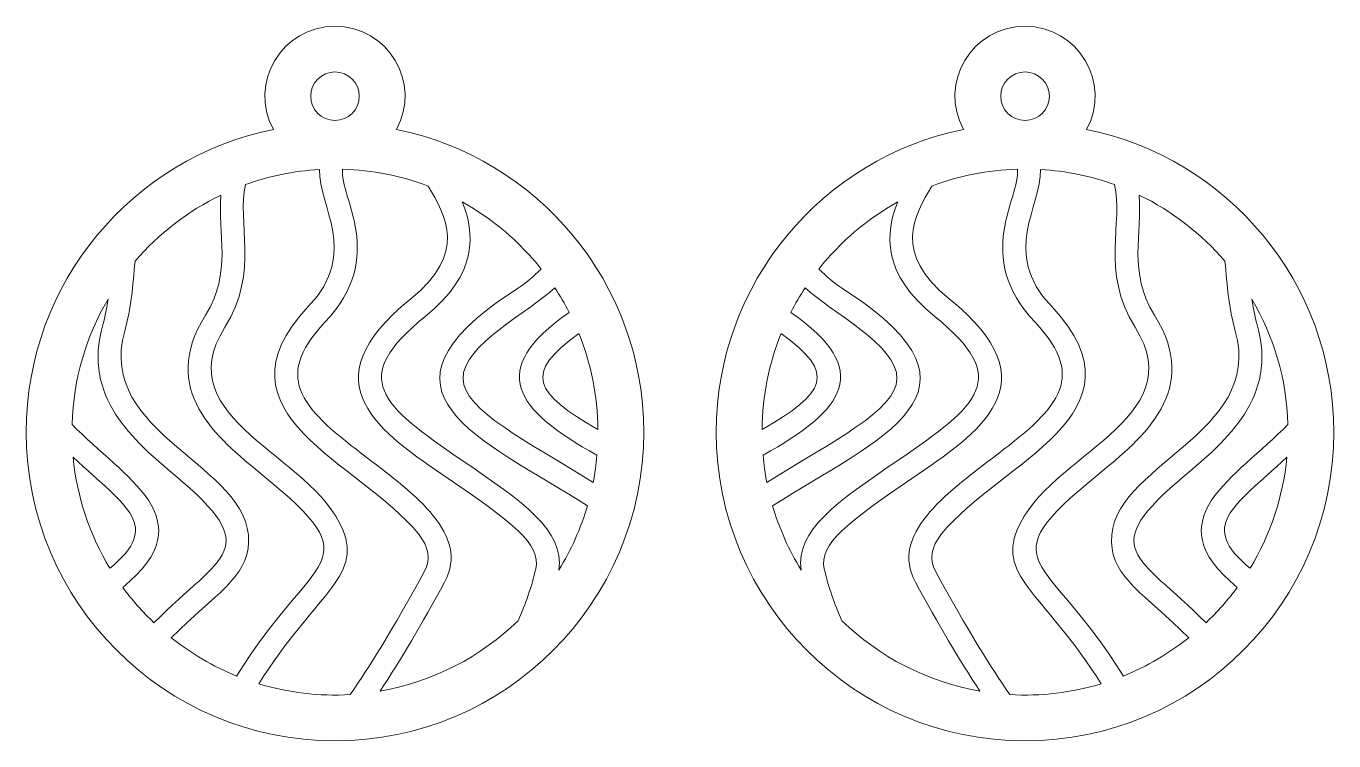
# Model space of a CAD drawing. Header units: inches. Extents: x 30 to 258, y 9 to 135.
import ezdxf

# ---------------------------------------------------------------- set-up
doc = ezdxf.new("R2010")
doc.units = ezdxf.units.IN
doc.header["$MEASUREMENT"] = 0
doc.layers.add('_U+0421_U+043B_U+043E_U+0439 1', color=7, linetype='Continuous')

msp = doc.modelspace()

# ---------------------------------------------------------------- linework, layer by layer
at = {"layer": '_U+0421_U+043B_U+043E_U+0439 1', "color": 1, "lineweight": 9, "true_color": 0xff0000}
for points, knots in [([(94.42, 116.44), (98.82, 124.57), (92.9, 134.51), (83.64, 134.51), (74.39, 134.51), (68.45, 124.59), (72.86, 116.44), (48.22, 111.43), (29.62, 89.6), (29.62, 63.51), (29.62, 33.72), (53.85, 9.49), (83.64, 9.49), (113.42, 9.49), (137.66, 33.72), (137.66, 63.51), (137.66, 89.6), (119.06, 111.43), (94.42, 116.44)], [0, 0, 0, 0, 1, 1, 1, 2, 2, 2, 3, 3, 3, 4, 4, 4, 5, 5, 5, 6, 6, 6, 6]), ([(150.34, 63.51), (150.34, 33.72), (174.58, 9.49), (204.36, 9.49), (234.15, 9.49), (258.38, 33.72), (258.38, 63.51), (258.38, 89.6), (239.78, 111.43), (215.14, 116.44), (219.55, 124.59), (213.61, 134.51), (204.36, 134.51), (195.1, 134.51), (189.18, 124.57), (193.58, 116.44), (168.94, 111.43), (150.34, 89.6), (150.34, 63.51)], [0, 0, 0, 0, 1, 1, 1, 2, 2, 2, 3, 3, 3, 4, 4, 4, 5, 5, 5, 6, 6, 6, 6]), ([(83.64, 126.51), (85.99, 126.51), (87.89, 124.61), (87.89, 122.26), (87.89, 119.91), (85.99, 118.01), (83.64, 118.01), (81.29, 118.01), (79.39, 119.91), (79.39, 122.26), (79.39, 124.61), (81.29, 126.51), (83.64, 126.51)], [0, 0, 0, 0, 1, 1, 1, 2, 2, 2, 3, 3, 3, 4, 4, 4, 4]), ([(208.62, 122.26), (208.62, 119.91), (206.71, 118.01), (204.36, 118.01), (202.01, 118.01), (200.11, 119.91), (200.11, 122.26), (200.11, 124.61), (202.01, 126.51), (204.36, 126.51), (206.71, 126.51), (208.62, 124.61), (208.62, 122.26)], [0, 0, 0, 0, 1, 1, 1, 2, 2, 2, 3, 3, 3, 4, 4, 4, 4]), ([(70.3, 19.46), (80.01, 34.88), (88.42, 38.11), (85.01, 46.4), (79.55, 59.68), (54.2, 65.61), (64.39, 81.84), (70.54, 91.64), (66.36, 100.3), (68.01, 106.79), (72.08, 108.27), (76.42, 109.18), (80.94, 109.44), (80.66, 102.88), (88.08, 95.12), (78.98, 85.45), (61.26, 66.64), (88.18, 58.17), (98.24, 45.69), (100.07, 43.42), (100.43, 41.23), (99.32, 39.18), (93.82, 29.09), (89.44, 22.13), (86.32, 17.57), (80.81, 17.25), (75.46, 17.9), (70.3, 19.46)], [0, 0, 0, 0, 1, 1, 1, 2, 2, 2, 3, 3, 3, 4, 4, 4, 5, 5, 5, 6, 6, 6, 7, 7, 7, 8, 8, 8, 9, 9, 9, 9]), ([(118.77, 39.56), (118.05, 36.48), (117.01, 33.45), (115.66, 30.5), (109.17, 24.2), (100.83, 19.8), (91.54, 18.18), (95.06, 23.55), (98.84, 29.93), (102.83, 37.27), (107.33, 45.55), (97.5, 52.71), (89.35, 58.94), (78.3, 67.37), (72.35, 72.57), (81.89, 82.71), (92.83, 94.33), (84.44, 104.49), (84.96, 109.49), (90.22, 109.34), (95.26, 108.31), (99.94, 106.54), (103.06, 101.29), (106.81, 94.77), (96.92, 86.82), (78.48, 72), (91.69, 63.4), (103.47, 55.36), (114.61, 47.76), (119.78, 43.88), (118.77, 39.56)], [0, 0, 0, 0, 1, 1, 1, 2, 2, 2, 3, 3, 3, 4, 4, 4, 5, 5, 5, 6, 6, 6, 7, 7, 7, 8, 8, 8, 9, 9, 9, 10, 10, 10, 10]), ([(184.53, 55.36), (196.31, 63.4), (209.52, 72), (191.08, 86.82), (181.19, 94.77), (184.94, 101.29), (188.06, 106.54), (192.74, 108.31), (197.78, 109.35), (203.04, 109.49), (203.56, 104.49), (195.17, 94.33), (206.11, 82.71), (215.65, 72.57), (209.7, 67.37), (198.65, 58.94), (190.49, 52.71), (180.66, 45.55), (185.17, 37.27), (189.16, 29.93), (192.94, 23.55), (196.46, 18.18), (187.17, 19.8), (178.83, 24.2), (172.34, 30.5), (170.99, 33.45), (169.95, 36.49), (169.23, 39.56), (168.22, 43.88), (173.39, 47.76), (184.53, 55.36)], [0, 0, 0, 0, 1, 1, 1, 2, 2, 2, 3, 3, 3, 4, 4, 4, 5, 5, 5, 6, 6, 6, 7, 7, 7, 8, 8, 8, 9, 9, 9, 10, 10, 10, 10]), ([(201.68, 17.57), (198.56, 22.13), (194.18, 29.09), (188.68, 39.18), (187.57, 41.23), (187.93, 43.42), (189.76, 45.69), (199.82, 58.17), (226.74, 66.64), (209.02, 85.45), (199.92, 95.12), (207.34, 102.88), (207.06, 109.44), (211.58, 109.18), (215.92, 108.27), (219.99, 106.79), (221.65, 100.3), (217.46, 91.64), (223.61, 81.84), (233.8, 65.61), (208.45, 59.68), (202.99, 46.4), (199.58, 38.11), (207.99, 34.88), (217.7, 19.46), (212.54, 17.9), (207.19, 17.25), (201.68, 17.57)], [0, 0, 0, 0, 1, 1, 1, 2, 2, 2, 3, 3, 3, 4, 4, 4, 5, 5, 5, 6, 6, 6, 7, 7, 7, 8, 8, 8, 9, 9, 9, 9]), ([(55, 27.53), (62.76, 35.22), (68.32, 38), (68.53, 44.27), (68.97, 57.74), (41.68, 62.99), (46.87, 81.17), (48.01, 85.14), (48.26, 89.17), (48.67, 93.38), (52.8, 98.2), (57.9, 102.17), (63.67, 104.97), (63.11, 98.28), (65.69, 91.45), (61, 83.96), (52.78, 70.86), (62.83, 62.64), (70.9, 56.04), (90.59, 39.95), (79.86, 42.74), (66.44, 20.83), (62.29, 22.51), (58.45, 24.78), (55, 27.53)], [0, 0, 0, 0, 1, 1, 1, 2, 2, 2, 3, 3, 3, 4, 4, 4, 5, 5, 5, 6, 6, 6, 7, 7, 7, 8, 8, 8, 8]), ([(122.8, 39.37), (123.8, 46.3), (116.67, 51.19), (105.73, 58.66), (91.75, 68.2), (85.94, 72.86), (99.43, 83.7), (108.77, 91.21), (108.11, 98.43), (105.89, 103.77), (111.24, 100.81), (115.93, 96.8), (119.71, 92.03), (118.43, 90.72), (116.81, 89.41), (114.83, 88.12), (87.77, 70.51), (109, 62.51), (127.81, 50.61), (126.64, 46.61), (124.94, 42.84), (122.8, 39.37)], [0, 0, 0, 0, 1, 1, 1, 2, 2, 2, 3, 3, 3, 4, 4, 4, 5, 5, 5, 6, 6, 6, 7, 7, 7, 7]), ([(160.2, 50.61), (179, 62.51), (200.23, 70.51), (173.18, 88.12), (171.19, 89.4), (169.57, 90.72), (168.29, 92.03), (172.07, 96.8), (176.76, 100.81), (182.11, 103.77), (179.89, 98.43), (179.23, 91.21), (188.57, 83.7), (202.06, 72.86), (196.25, 68.2), (182.27, 58.66), (171.33, 51.19), (164.2, 46.3), (165.2, 39.37), (163.06, 42.84), (161.36, 46.61), (160.2, 50.61)], [0, 0, 0, 0, 1, 1, 1, 2, 2, 2, 3, 3, 3, 4, 4, 4, 5, 5, 5, 6, 6, 6, 7, 7, 7, 7]), ([(221.56, 20.83), (208.15, 42.74), (197.41, 39.95), (217.1, 56.04), (225.17, 62.65), (235.23, 70.86), (227, 83.97), (222.31, 91.45), (224.89, 98.28), (224.33, 104.97), (230.1, 102.18), (235.2, 98.2), (239.33, 93.38), (239.74, 89.17), (239.99, 85.14), (241.13, 81.18), (246.32, 62.99), (219.03, 57.74), (219.48, 44.27), (219.68, 38), (225.24, 35.22), (233, 27.53), (229.55, 24.78), (225.71, 22.51), (221.56, 20.83)], [0, 0, 0, 0, 1, 1, 1, 2, 2, 2, 3, 3, 3, 4, 4, 4, 5, 5, 5, 6, 6, 6, 7, 7, 7, 8, 8, 8, 8]), ([(128.8, 54.7), (117.32, 61.87), (106.14, 67.34), (106.04, 72.8), (105.93, 78.76), (117.72, 84.5), (122.09, 88.75), (123, 87.36), (123.84, 85.92), (124.6, 84.44), (110.1, 74.33), (115.12, 67.41), (129.47, 59.47), (129.33, 57.86), (129.11, 56.27), (128.8, 54.7)], [0, 0, 0, 0, 1, 1, 1, 2, 2, 2, 3, 3, 3, 4, 4, 4, 5, 5, 5, 5]), ([(158.53, 59.47), (172.88, 67.41), (177.9, 74.33), (163.4, 84.44), (164.16, 85.92), (165, 87.36), (165.91, 88.75), (170.28, 84.5), (182.07, 78.76), (181.96, 72.8), (181.86, 67.34), (170.68, 61.87), (159.2, 54.7), (158.89, 56.27), (158.67, 57.86), (158.53, 59.47)], [0, 0, 0, 0, 1, 1, 1, 2, 2, 2, 3, 3, 3, 4, 4, 4, 5, 5, 5, 5]), ([(46.52, 36.34), (61.24, 48.35), (46.68, 55.48), (37.65, 64.85), (37.88, 72.82), (40.14, 80.29), (43.94, 86.76), (43.73, 85.23), (43.45, 83.74), (43.03, 82.27), (39.4, 69.6), (48.41, 62.02), (55.65, 55.94), (71.23, 42.83), (64.12, 42.25), (51.97, 30.16), (49.98, 32.05), (48.15, 34.12), (46.52, 36.34)], [0, 0, 0, 0, 1, 1, 1, 2, 2, 2, 3, 3, 3, 4, 4, 4, 5, 5, 5, 6, 6, 6, 6]), ([(236.03, 30.16), (223.88, 42.25), (216.77, 42.83), (232.35, 55.94), (239.59, 62.02), (248.6, 69.6), (244.97, 82.27), (244.55, 83.74), (244.27, 85.23), (244.05, 86.76), (247.86, 80.29), (250.12, 72.82), (250.35, 64.85), (241.32, 55.48), (226.76, 48.35), (241.48, 36.34), (239.85, 34.12), (238.02, 32.05), (236.03, 30.16)], [0, 0, 0, 0, 1, 1, 1, 2, 2, 2, 3, 3, 3, 4, 4, 4, 5, 5, 5, 6, 6, 6, 6]), ([(129.65, 63.97), (118.44, 70.39), (116.52, 73.72), (126.3, 80.74), (128.4, 75.55), (129.59, 69.89), (129.65, 63.97)], [0, 0, 0, 0, 1, 1, 1, 2, 2, 2, 2]), ([(161.7, 80.74), (171.48, 73.72), (169.56, 70.39), (158.35, 63.97), (158.41, 69.89), (159.6, 75.55), (161.7, 80.74)], [0, 0, 0, 0, 1, 1, 1, 2, 2, 2, 2]), ([(44.28, 39.67), (40.78, 45.44), (38.51, 52.04), (37.83, 59.09), (47.52, 50.14), (53.24, 47.16), (44.28, 39.67)], [0, 0, 0, 0, 1, 1, 1, 2, 2, 2, 2]), ([(250.17, 59.09), (249.49, 52.03), (247.22, 45.44), (243.72, 39.67), (234.76, 47.16), (240.48, 50.14), (250.17, 59.09)], [0, 0, 0, 0, 1, 1, 1, 2, 2, 2, 2])]:
    msp.add_open_spline(points, degree=3, knots=knots, dxfattribs=at)

doc.saveas('drawing.dxf')
